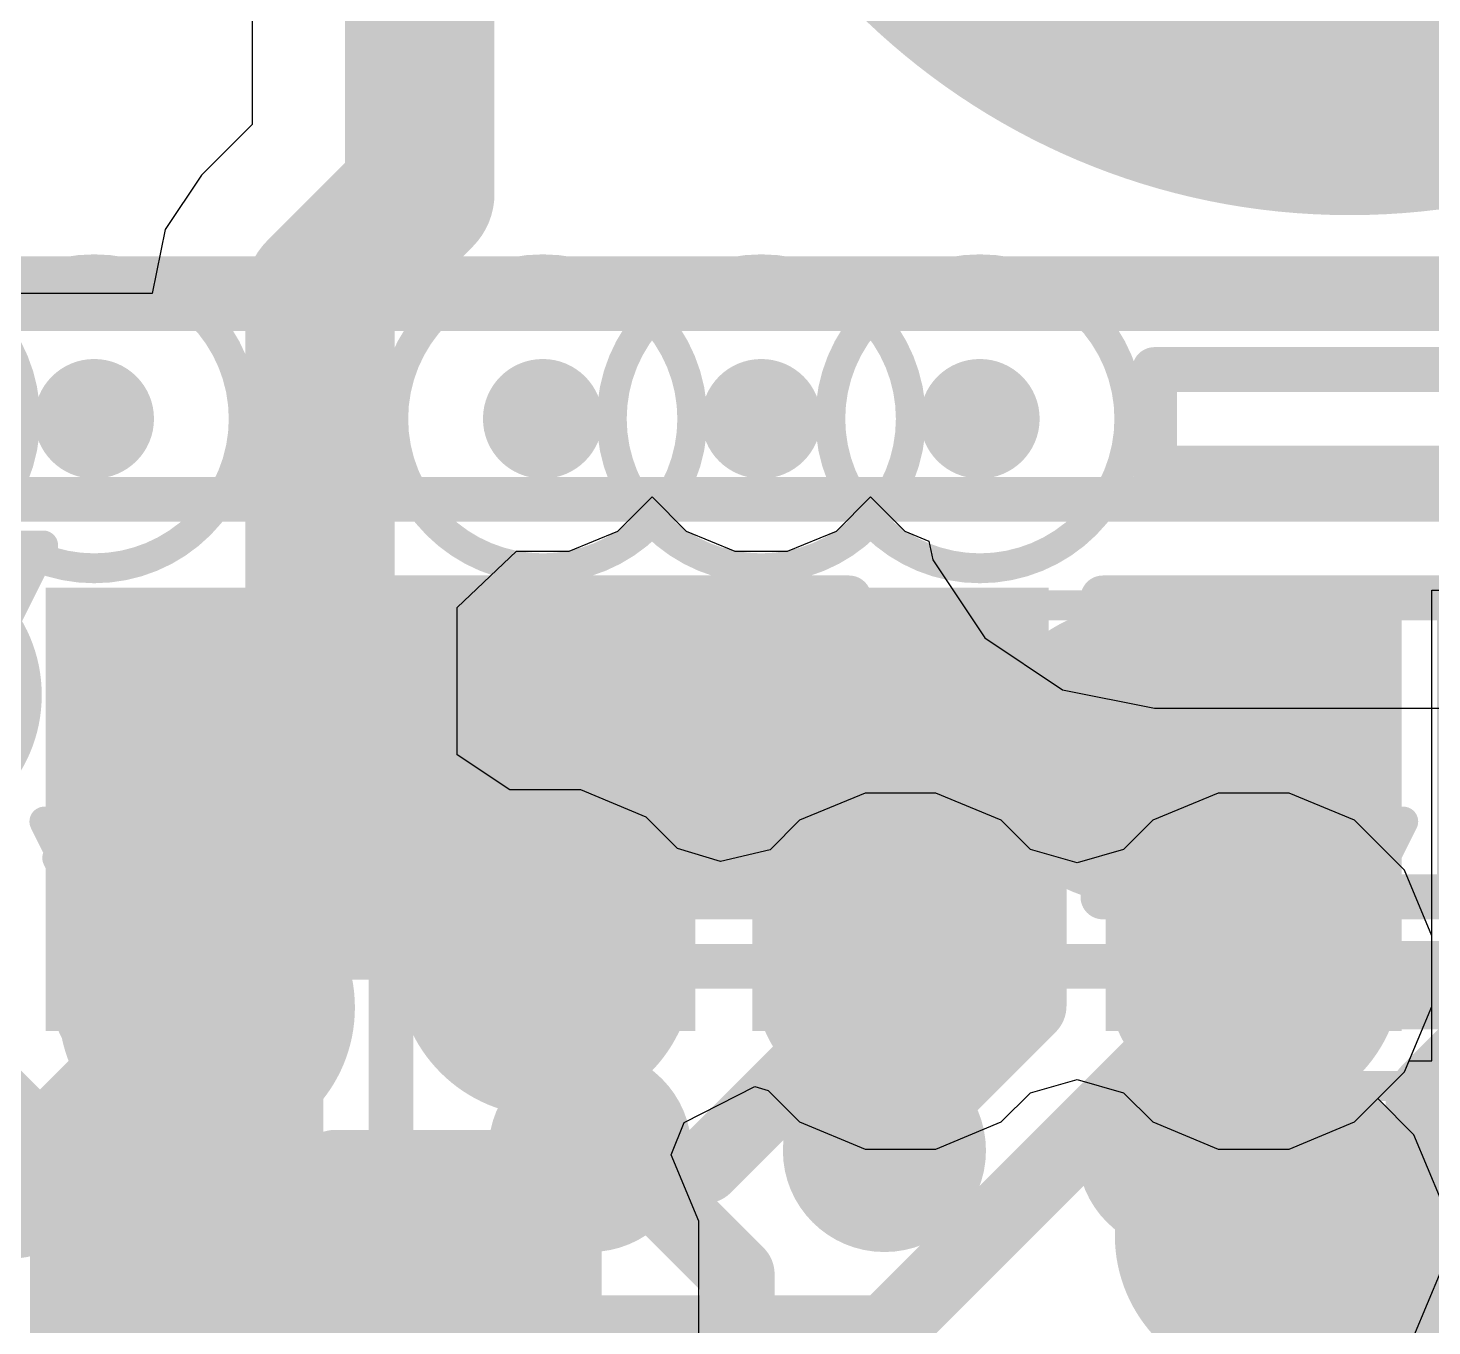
# Model space of a CAD drawing. Header units: inches. Extents: x -35 to 304, y -8 to 63.
# Drawn here: x 8.249 to 10.634, y 7.543 to 9.748 of the extents above; entities that cross this region are included whole.
import ezdxf

# ---------------------------------------------------------------- set-up
doc = ezdxf.new("R2010")
doc.units = ezdxf.units.IN
for name, color, linetype in [('Board Outline', 216, 'Continuous'), ('Bottom Layer', 5, 'Continuous'), ('Bottom Overlay', 54, 'Continuous'), ('Bottom Paste', 16, 'Continuous'), ('Bottom Solder', 6, 'Continuous'), ('Drill Drawing', 1, 'Continuous'), ('Layer 2', 16, 'Continuous'), ('Layer 3', 76, 'Continuous'), ('Pad Holes', 156, 'Continuous'), ('Top Layer', 1, 'Continuous'), ('Top Overlay', 2, 'Continuous'), ('Top Paste', 8, 'Continuous'), ('Top Solder', 216, 'Continuous'), ('Via Holes', 16, 'Continuous')]:
    doc.layers.add(name, color=color, linetype=linetype)

# ---------------------------------------------------------------- blocks, each defined once
blk = doc.blocks.new('CAP_0201_B_3')
at = {"layer": 'Bottom Layer'}
for points in [[(-0.4499991, 0.1499997), (-0.1499997, 0.1499997), (-0.1499997, -0.1499997), (-0.4499991, -0.1499997)], [(0.1499997, 0.1499997), (0.4499991, 0.1499997), (0.4499991, -0.1499997), (0.1499997, -0.1499997)]]:
    blk.add_hatch(color=5, dxfattribs=at).paths.add_polyline_path(points)
at = {"layer": 'Bottom Paste'}
for points in [[(-0.4499991, 0.1499997), (-0.1499997, 0.1499997), (-0.1499997, -0.1499997), (-0.4499991, -0.1499997)], [(0.1499997, 0.1499997), (0.4499991, 0.1499997), (0.4499991, -0.1499997), (0.1499997, -0.1499997)]]:
    blk.add_hatch(color=16, dxfattribs=at).paths.add_polyline_path(points)
at = {"layer": 'Bottom Solder'}
for points in [[(-0.50500026, 0.20500086), (-0.09499854, 0.20500086), (-0.09499854, -0.20500086), (-0.50500026, -0.20500086)], [(0.09499854, 0.20500086), (0.50500026, 0.20500086), (0.50500026, -0.20500086), (0.09499854, -0.20500086)]]:
    blk.add_hatch(color=6, dxfattribs=at).paths.add_polyline_path(points)
at = {"layer": 'Bottom Overlay', "const_width": 0.0762}
for points in [[(-0.5334, 0.2286), (-0.5334, -0.2286)], [(-0.5334, 0.2286), (-0.2032, 0.2286)], [(0.2032, 0.2286), (0.5334, 0.2286)], [(0.5334, 0.2286), (0.5334, -0.2286)], [(-0.5334, -0.2286), (-0.2032, -0.2286)], [(0.2032, -0.2286), (0.5334, -0.2286)]]:
    blk.add_lwpolyline(points, dxfattribs=at)
at = {"layer": 'Bottom Overlay', "const_width": 0.0381}
for points in [[(-0.5524499999999999, 0.2286, 1), (-0.51435, 0.2286, 1)], [(-0.5524499999999999, 0.2286, 1), (-0.51435, 0.2286, 1)], [(-0.22225, 0.2286, 1), (-0.18415, 0.2286, 1)], [(0.18415, 0.2286, 1), (0.22225, 0.2286, 1)], [(0.51435, 0.2286, 1), (0.5524499999999999, 0.2286, 1)], [(0.51435, 0.2286, 1), (0.5524499999999999, 0.2286, 1)], [(-0.5524499999999999, -0.2286, 1), (-0.51435, -0.2286, 1)], [(-0.5524499999999999, -0.2286, 1), (-0.51435, -0.2286, 1)], [(-0.22225, -0.2286, 1), (-0.18415, -0.2286, 1)], [(0.18415, -0.2286, 1), (0.22225, -0.2286, 1)], [(0.51435, -0.2286, 1), (0.5524499999999999, -0.2286, 1)], [(0.51435, -0.2286, 1), (0.5524499999999999, -0.2286, 1)]]:
    blk.add_lwpolyline(points, format="xyb", close=True, dxfattribs=at)
blk = doc.blocks.new('TC2030_IDC__5')
at = {"layer": 'Pad Holes'}
h = blk.add_hatch(color=7, dxfattribs=at)
edge = h.paths.add_edge_path()
edge.add_arc((-2.54, -2.54), 1.18749826, 0, 360)
at = {"layer": 'Top Overlay', "const_width": 0.127}
blk.add_lwpolyline([(-3.8608, 3.8608), (-3.8608, -3.8608)], dxfattribs=at)
blk = doc.blocks.new('EYSHSNZWZ_12')
at = {"layer": 'Top Layer'}
for points in [[(-3.2249999, 1.42499969), (-2.9250005, 1.42499969), (-2.9250005, 0.8750007900000001), (-3.2249999, 0.8750007900000001)], [(-2.62499856, 1.42499969), (-2.32499916, 1.42499969), (-2.32499916, 0.8750007900000001), (-2.62499856, 0.8750007900000001)], [(-2.02499976, 1.42499969), (-1.72500036, 1.42499969), (-1.72500036, 0.8750007900000001), (-2.02499976, 0.8750007900000001)], [(-1.42500096, 1.42499969), (-1.12500156, 1.42499969), (-1.12500156, 0.8750007900000001), (-1.42500096, 0.8750007900000001)], [(-3.22499863, 0.4499991), (-2.67499973, 0.4499991), (-2.67499973, 0.1499997), (-3.22499863, 0.1499997)]]:
    blk.add_hatch(color=1, dxfattribs=at).paths.add_polyline_path(points)
at = {"layer": 'Top Paste'}
for points in [[(-3.2249999, 1.42499969), (-2.9250005, 1.42499969), (-2.9250005, 0.8750007900000001), (-3.2249999, 0.8750007900000001)], [(-2.62499856, 1.42499969), (-2.32499916, 1.42499969), (-2.32499916, 0.8750007900000001), (-2.62499856, 0.8750007900000001)], [(-2.02499976, 1.42499969), (-1.72500036, 1.42499969), (-1.72500036, 0.8750007900000001), (-2.02499976, 0.8750007900000001)], [(-1.42500096, 1.42499969), (-1.12500156, 1.42499969), (-1.12500156, 0.8750007900000001), (-1.42500096, 0.8750007900000001)], [(-3.22517516, 0.93000322), (-2.92517576, 0.93000322), (-2.92517576, 1.37000234), (-3.22517516, 1.37000234)], [(-2.62500364, 0.9300083), (-2.32500424, 0.9300083), (-2.32500424, 1.37000742), (-2.62500364, 1.37000742)], [(-2.0250023, 0.9301759399999998), (-1.7250029, 0.9301759399999998), (-1.7250029, 1.37017506), (-2.0250023, 1.37017506)], [(-1.42500096, 0.9299955999999999), (-1.12500156, 0.9299955999999999), (-1.12500156, 1.36999472), (-1.42500096, 1.36999472)], [(-3.22499863, 0.4499991), (-2.67499973, 0.4499991), (-2.67499973, 0.1499997), (-3.22499863, 0.1499997)], [(-3.1699962, 0.14982444), (-2.72999708, 0.14982444), (-2.72999708, 0.44982384), (-3.1699962, 0.44982384)]]:
    blk.add_hatch(color=8, dxfattribs=at).paths.add_polyline_path(points)
at = {"layer": 'Top Solder'}
for points in [[(-3.3265999, 1.52659969), (-2.8234005, 1.52659969), (-2.8234005, 0.77340079), (-3.3265999, 0.77340079)], [(-2.72659856, 1.52659969), (-2.22339916, 1.52659969), (-2.22339916, 0.77340079), (-2.72659856, 0.77340079)], [(-2.12659976, 1.52659969), (-1.62340036, 1.52659969), (-1.62340036, 0.77340079), (-2.12659976, 0.77340079)], [(-1.52660096, 1.52659969), (-1.02340156, 1.52659969), (-1.02340156, 0.77340079), (-1.52660096, 0.77340079)], [(-3.326598629999999, 0.5515991), (-2.57339973, 0.5515991), (-2.57339973, 0.0483997), (-3.326598629999999, 0.0483997)]]:
    blk.add_hatch(color=216, dxfattribs=at).paths.add_polyline_path(points)
at = {"layer": 'Top Overlay', "const_width": 0.0762}
blk.add_lwpolyline([(-4.318000000000001, 1.6764), (4.318000000000001, 1.6764)], dxfattribs=at)
blk = doc.blocks.new('DSBGA_9__1_651_1_61__B_13')
at = {"layer": 'Bottom Layer'}
h = blk.add_hatch(color=5, dxfattribs=at)
edge = h.paths.add_edge_path()
edge.add_arc((-0.499999, 0.499999), 0.12249912, 0, 360)
h = blk.add_hatch(color=5, dxfattribs=at)
edge = h.paths.add_edge_path()
edge.add_arc((0, 0.499999), 0.12249912, 0, 360)
h = blk.add_hatch(color=5, dxfattribs=at)
edge = h.paths.add_edge_path()
edge.add_arc((0.50000154, 0.499999), 0.12249912, 0, 360)
h = blk.add_hatch(color=5, dxfattribs=at)
edge = h.paths.add_edge_path()
edge.add_arc((-0.499999, -2.54e-06), 0.12249912, 0, 360)
h = blk.add_hatch(color=5, dxfattribs=at)
edge = h.paths.add_edge_path()
edge.add_arc((0, -2.54e-06), 0.12249912, 0, 360)
h = blk.add_hatch(color=5, dxfattribs=at)
edge = h.paths.add_edge_path()
edge.add_arc((0.50000154, -2.54e-06), 0.12249912, 0, 360)
h = blk.add_hatch(color=5, dxfattribs=at)
edge = h.paths.add_edge_path()
edge.add_arc((-0.499999, -0.50000154), 0.12249912, 0, 360)
h = blk.add_hatch(color=5, dxfattribs=at)
edge = h.paths.add_edge_path()
edge.add_arc((0, -0.50000154), 0.12249912, 0, 360)
h = blk.add_hatch(color=5, dxfattribs=at)
edge = h.paths.add_edge_path()
edge.add_arc((0.50000154, -0.50000154), 0.12249912, 0, 360)
at = {"layer": 'Bottom Paste'}
h = blk.add_hatch(color=16, dxfattribs=at)
edge = h.paths.add_edge_path()
edge.add_arc((-0.499999, 0.499999), 0.12249912, 0, 360)
h = blk.add_hatch(color=16, dxfattribs=at)
edge = h.paths.add_edge_path()
edge.add_arc((0, 0.499999), 0.12249912, 0, 360)
h = blk.add_hatch(color=16, dxfattribs=at)
edge = h.paths.add_edge_path()
edge.add_arc((0.50000154, 0.499999), 0.12249912, 0, 360)
h = blk.add_hatch(color=16, dxfattribs=at)
edge = h.paths.add_edge_path()
edge.add_arc((-0.499999, -2.54e-06), 0.12249912, 0, 360)
h = blk.add_hatch(color=16, dxfattribs=at)
edge = h.paths.add_edge_path()
edge.add_arc((0, -2.54e-06), 0.12249912, 0, 360)
h = blk.add_hatch(color=16, dxfattribs=at)
edge = h.paths.add_edge_path()
edge.add_arc((0.50000154, -2.54e-06), 0.12249912, 0, 360)
h = blk.add_hatch(color=16, dxfattribs=at)
edge = h.paths.add_edge_path()
edge.add_arc((-0.499999, -0.50000154), 0.12249912, 0, 360)
h = blk.add_hatch(color=16, dxfattribs=at)
edge = h.paths.add_edge_path()
edge.add_arc((0, -0.50000154), 0.12249912, 0, 360)
h = blk.add_hatch(color=16, dxfattribs=at)
edge = h.paths.add_edge_path()
edge.add_arc((0.50000154, -0.50000154), 0.12249912, 0, 360)
at = {"layer": 'Bottom Solder'}
h = blk.add_hatch(color=6, dxfattribs=at)
edge = h.paths.add_edge_path()
edge.add_arc((-0.499999, 0.499999), 0.17249902, 0, 360)
h = blk.add_hatch(color=6, dxfattribs=at)
edge = h.paths.add_edge_path()
edge.add_arc((0, 0.499999), 0.17249902, 0, 360)
h = blk.add_hatch(color=6, dxfattribs=at)
edge = h.paths.add_edge_path()
edge.add_arc((0.50000154, 0.499999), 0.17249902, 0, 360)
h = blk.add_hatch(color=6, dxfattribs=at)
edge = h.paths.add_edge_path()
edge.add_arc((-0.499999, -2.54e-06), 0.17249902, 0, 360)
h = blk.add_hatch(color=6, dxfattribs=at)
edge = h.paths.add_edge_path()
edge.add_arc((0, -2.54e-06), 0.17249902, 0, 360)
h = blk.add_hatch(color=6, dxfattribs=at)
edge = h.paths.add_edge_path()
edge.add_arc((0.50000154, -2.54e-06), 0.17249902, 0, 360)
h = blk.add_hatch(color=6, dxfattribs=at)
edge = h.paths.add_edge_path()
edge.add_arc((-0.499999, -0.50000154), 0.17249902, 0, 360)
h = blk.add_hatch(color=6, dxfattribs=at)
edge = h.paths.add_edge_path()
edge.add_arc((0, -0.50000154), 0.17249902, 0, 360)
h = blk.add_hatch(color=6, dxfattribs=at)
edge = h.paths.add_edge_path()
edge.add_arc((0.50000154, -0.50000154), 0.17249902, 0, 360)
at = {"layer": 'Bottom Overlay', "const_width": 0.0762}
for points in [[(0.8382, 0.8382), (-0.8382, 0.8382)], [(-0.8382, 0.8382), (-0.8382, -0.5334)], [(0.8382, 0.8382), (0.8382, -0.8128)], [(-0.5588, -0.8128), (-0.8382, -0.5334)], [(0.8382, -0.8128), (-0.5588, -0.8128)]]:
    blk.add_lwpolyline(points, dxfattribs=at)
at = {"layer": 'Bottom Overlay'}
for points, const_width in [([(-0.85725, 0.8382, 1), (-0.8191499999999999, 0.8382, 1)], 0.0381), ([(-0.85725, 0.8382, 1), (-0.8191499999999999, 0.8382, 1)], 0.0381), ([(0.8191499999999999, 0.8382, 1), (0.85725, 0.8382, 1)], 0.0381), ([(0.8191499999999999, 0.8382, 1), (0.85725, 0.8382, 1)], 0.0381), ([(-0.85725, -0.5334, 1), (-0.8191499999999999, -0.5334, 1)], 0.0381), ([(-0.85725, -0.5334, 1), (-0.8191499999999999, -0.5334, 1)], 0.0381), ([(-0.8357641399999999, -0.76816204, 1), (-0.77226414, -0.76816204, 1)], 0.0635), ([(-0.8356981, -0.76685648, 1), (-0.7721981, -0.76685648, 1)], 0.0635), ([(-0.57785, -0.8128, 1), (-0.5397500000000001, -0.8128, 1)], 0.0381), ([(-0.57785, -0.8128, 1), (-0.5397500000000001, -0.8128, 1)], 0.0381), ([(0.8191499999999999, -0.8128, 1), (0.85725, -0.8128, 1)], 0.0381), ([(0.8191499999999999, -0.8128, 1), (0.85725, -0.8128, 1)], 0.0381)]:
    blk.add_lwpolyline(points, format="xyb", close=True, dxfattribs=dict(at, const_width=const_width))
at = {"layer": 'Bottom Overlay', "const_width": 0.127}
blk.add_lwpolyline([(-0.8040141399999999, -0.76816204, -0.0257512246200065), (-0.8039480999999999, -0.76685648)], format="xyb", dxfattribs=at)
blk = doc.blocks.new('R___0201_B_20')
at = {"layer": 'Bottom Layer'}
for points in [[(-0.40999791, 0.18499963), (-0.13999845, 0.18499963), (-0.13999845, -0.18499963), (-0.40999791, -0.18499963)], [(0.14000099, 0.18499963), (0.41000045, 0.18499963), (0.41000045, -0.18499963), (0.14000099, -0.18499963)]]:
    blk.add_hatch(color=5, dxfattribs=at).paths.add_polyline_path(points)
at = {"layer": 'Bottom Paste'}
for points in [[(-0.40999791, 0.18499963), (-0.13999845, 0.18499963), (-0.13999845, -0.18499963), (-0.40999791, -0.18499963)], [(0.14000099, 0.18499963), (0.41000045, 0.18499963), (0.41000045, -0.18499963), (0.14000099, -0.18499963)]]:
    blk.add_hatch(color=16, dxfattribs=at).paths.add_polyline_path(points)
at = {"layer": 'Bottom Solder'}
for points in [[(-0.46499907, 0.24000079), (-0.08499729, 0.24000079), (-0.08499729, -0.24000079), (-0.46499907, -0.24000079)], [(0.08499983, 0.24000079), (0.46500161, 0.24000079), (0.46500161, -0.24000079), (0.08499983, -0.24000079)]]:
    blk.add_hatch(color=6, dxfattribs=at).paths.add_polyline_path(points)
at = {"layer": 'Bottom Overlay', "const_width": 0.0762}
for points in [[(-0.4826, 0.254), (-0.4826, -0.254)], [(0.4826, 0.254), (-0.4826, 0.254)], [(0.4826, 0.254), (0.4826, -0.254)], [(0.4826, -0.254), (-0.4826, -0.254)]]:
    blk.add_lwpolyline(points, dxfattribs=at)
at = {"layer": 'Bottom Overlay', "const_width": 0.0381}
for points in [[(-0.5016499999999999, 0.254, 1), (-0.46355, 0.254, 1)], [(-0.5016499999999999, 0.254, 1), (-0.46355, 0.254, 1)], [(0.46355, 0.254, 1), (0.5016499999999999, 0.254, 1)], [(0.46355, 0.254, 1), (0.5016499999999999, 0.254, 1)], [(-0.5016499999999999, -0.254, 1), (-0.46355, -0.254, 1)], [(-0.5016499999999999, -0.254, 1), (-0.46355, -0.254, 1)], [(0.46355, -0.254, 1), (0.5016499999999999, -0.254, 1)], [(0.46355, -0.254, 1), (0.5016499999999999, -0.254, 1)]]:
    blk.add_lwpolyline(points, format="xyb", close=True, dxfattribs=at)
blk = doc.blocks.new('R___0201_B_21')
at = {"layer": 'Bottom Layer'}
for points in [[(-0.40999791, 0.18499963), (-0.13999845, 0.18499963), (-0.13999845, -0.18499963), (-0.40999791, -0.18499963)], [(0.14000099, 0.18499963), (0.41000045, 0.18499963), (0.41000045, -0.18499963), (0.14000099, -0.18499963)]]:
    blk.add_hatch(color=5, dxfattribs=at).paths.add_polyline_path(points)
at = {"layer": 'Bottom Paste'}
for points in [[(-0.40999791, 0.18499963), (-0.13999845, 0.18499963), (-0.13999845, -0.18499963), (-0.40999791, -0.18499963)], [(0.14000099, 0.18499963), (0.41000045, 0.18499963), (0.41000045, -0.18499963), (0.14000099, -0.18499963)]]:
    blk.add_hatch(color=16, dxfattribs=at).paths.add_polyline_path(points)
at = {"layer": 'Bottom Solder'}
for points in [[(-0.46499907, 0.24000079), (-0.08499729, 0.24000079), (-0.08499729, -0.24000079), (-0.46499907, -0.24000079)], [(0.08499983, 0.24000079), (0.46500161, 0.24000079), (0.46500161, -0.24000079), (0.08499983, -0.24000079)]]:
    blk.add_hatch(color=6, dxfattribs=at).paths.add_polyline_path(points)
at = {"layer": 'Bottom Overlay', "const_width": 0.0762}
for points in [[(-0.4826, -0.254), (-0.4826, 0.254)], [(-0.4826, 0.254), (0.4826, 0.254)], [(0.4826, -0.254), (0.4826, 0.254)], [(-0.4826, -0.254), (0.4826, -0.254)]]:
    blk.add_lwpolyline(points, dxfattribs=at)
at = {"layer": 'Bottom Overlay', "const_width": 0.0381}
for points in [[(-0.5016499999999999, 0.254, 1), (-0.46355, 0.254, 1)], [(-0.5016499999999999, 0.254, 1), (-0.46355, 0.254, 1)], [(0.46355, 0.254, 1), (0.5016499999999999, 0.254, 1)], [(0.46355, 0.254, 1), (0.5016499999999999, 0.254, 1)], [(-0.5016499999999999, -0.254, 1), (-0.46355, -0.254, 1)], [(-0.5016499999999999, -0.254, 1), (-0.46355, -0.254, 1)], [(0.46355, -0.254, 1), (0.5016499999999999, -0.254, 1)], [(0.46355, -0.254, 1), (0.5016499999999999, -0.254, 1)]]:
    blk.add_lwpolyline(points, format="xyb", close=True, dxfattribs=at)

msp = doc.modelspace()

# ---------------------------------------------------------------- hatches: boundary and pattern name
at = {"layer": 'Bottom Layer'}
for points in [[(8.36788268, 8.13083464), (9.02104368, 8.13083464), (9.02104368, 8.76121184), (8.36788268, 8.76121184)], [(9.796045939999999, 8.71041438), (9.30104566, 8.71041438), (9.30104566, 8.340412579999999), (9.796045939999999, 8.340412579999999)], [(9.948019219999999, 8.340412579999999), (10.4176195, 8.340412579999999), (10.4176195, 8.71041438), (9.948019219999999, 8.71041438)], [(8.36788268, 7.753022339999999), (8.751041679999998, 7.753022339999999), (8.751041679999998, 8.479243899999998), (8.36788268, 8.479243899999998)]]:
    msp.add_hatch(color=5, dxfattribs=at).paths.add_polyline_path(points)
h = msp.add_hatch(color=5, dxfattribs=at)
edge = h.paths.add_edge_path()
edge.add_arc((9.643645939999999, 8.51271348), 0.1499997, 0, 360)
h = msp.add_hatch(color=5, dxfattribs=at)
edge = h.paths.add_edge_path()
edge.add_arc((10.1199696, 8.51271348), 0.1499997, 0, 360)
h = msp.add_hatch(color=5, dxfattribs=at)
edge = h.paths.add_edge_path()
edge.add_arc((8.55288358, 8.0836262), 0.1499997, 0, 360)
h = msp.add_hatch(color=5, dxfattribs=at)
edge = h.paths.add_edge_path()
edge.add_arc((10.34685764, 7.696199999999999), 0.1499997, 0, 360)
at = {"layer": 'Bottom Solder'}
h = msp.add_hatch(color=6, dxfattribs=at)
edge = h.paths.add_edge_path()
edge.add_arc((8.361619039999999, 9.08370294), 0.1016, 0, 360)
h = msp.add_hatch(color=6, dxfattribs=at)
edge = h.paths.add_edge_path()
edge.add_arc((9.123553, 9.08370294), 0.1016, 0, 360)
h = msp.add_hatch(color=6, dxfattribs=at)
edge = h.paths.add_edge_path()
edge.add_arc((9.494735899999998, 9.08370294), 0.1016, 0, 360)
h = msp.add_hatch(color=6, dxfattribs=at)
edge = h.paths.add_edge_path()
edge.add_arc((9.8659188, 9.08370294), 0.1016, 0, 360)
h = msp.add_hatch(color=6, dxfattribs=at)
edge = h.paths.add_edge_path()
edge.add_arc((8.02097456, 8.61450398), 0.2515997, 0, 360)
h = msp.add_hatch(color=6, dxfattribs=at)
edge = h.paths.add_edge_path()
edge.add_arc((9.643645939999999, 8.51271348), 0.2515997, 0, 360)
h = msp.add_hatch(color=6, dxfattribs=at)
edge = h.paths.add_edge_path()
edge.add_arc((10.1199696, 8.51271348), 0.2515997, 0, 360)
h = msp.add_hatch(color=6, dxfattribs=at)
edge = h.paths.add_edge_path()
edge.add_arc((8.55288358, 8.0836262), 0.2515997, 0, 360)
h = msp.add_hatch(color=6, dxfattribs=at)
edge = h.paths.add_edge_path()
edge.add_arc((10.34685764, 7.696199999999999), 0.2515997, 0, 360)
at = {"layer": 'Layer 2'}
h = msp.add_hatch(color=16, dxfattribs=at)
edge = h.paths.add_edge_path()
edge.add_arc((9.12792434, 8.15066696), 0.1499997, 0, 360)
h = msp.add_hatch(color=16, dxfattribs=at)
edge = h.paths.add_edge_path()
edge.add_arc((8.53107006, 8.1454117), 0.1499997, 0, 360)
h = msp.add_hatch(color=16, dxfattribs=at)
edge = h.paths.add_edge_path()
edge.add_arc((9.7310702, 8.1454117), 0.1499997, 0, 360)
h = msp.add_hatch(color=16, dxfattribs=at)
edge = h.paths.add_edge_path()
edge.add_arc((10.331069, 8.1454117), 0.1499997, 0, 360)
h = msp.add_hatch(color=16, dxfattribs=at)
edge = h.paths.add_edge_path()
edge.add_arc((10.34685764, 7.696199999999999), 0.1499997, 0, 360)
h = msp.add_hatch(color=16, dxfattribs=at)
edge = h.paths.add_edge_path()
edge.add_arc((8.5325839, 7.41105198), 0.1499997, 0, 360)
at = {"layer": 'Layer 3'}
h = msp.add_hatch(color=76, dxfattribs=at)
edge = h.paths.add_edge_path()
edge.add_arc((9.643645939999999, 8.51271348), 0.1499997, 0, 360)
h = msp.add_hatch(color=76, dxfattribs=at)
edge = h.paths.add_edge_path()
edge.add_arc((10.1199696, 8.51271348), 0.1499997, 0, 360)
h = msp.add_hatch(color=76, dxfattribs=at)
edge = h.paths.add_edge_path()
edge.add_arc((9.12792434, 8.15066696), 0.1499997, 0, 360)
h = msp.add_hatch(color=76, dxfattribs=at)
edge = h.paths.add_edge_path()
edge.add_arc((9.7310702, 8.1454117), 0.1499997, 0, 360)
h = msp.add_hatch(color=76, dxfattribs=at)
edge = h.paths.add_edge_path()
edge.add_arc((10.331069, 8.1454117), 0.1499997, 0, 360)
h = msp.add_hatch(color=76, dxfattribs=at)
edge = h.paths.add_edge_path()
edge.add_arc((8.55288358, 8.0836262), 0.1499997, 0, 360)
h = msp.add_hatch(color=76, dxfattribs=at)
edge = h.paths.add_edge_path()
edge.add_arc((10.34685764, 7.696199999999999), 0.1499997, 0, 360)
at = {"layer": 'Pad Holes'}
h = msp.add_hatch(color=7, dxfattribs=at)
edge = h.paths.add_edge_path()
edge.add_arc((8.361619039999999, 9.08370294), 0.0999998, 0, 360)
h = msp.add_hatch(color=7, dxfattribs=at)
edge = h.paths.add_edge_path()
edge.add_arc((9.123553, 9.08370294), 0.0999998, 0, 360)
h = msp.add_hatch(color=7, dxfattribs=at)
edge = h.paths.add_edge_path()
edge.add_arc((9.494735899999998, 9.08370294), 0.0999998, 0, 360)
h = msp.add_hatch(color=7, dxfattribs=at)
edge = h.paths.add_edge_path()
edge.add_arc((9.8659188, 9.08370294), 0.0999998, 0, 360)
at = {"layer": 'Top Layer'}
h = msp.add_hatch(color=1, dxfattribs=at)
edge = h.paths.add_edge_path()
edge.add_arc((9.12792434, 8.15066696), 0.1499997, 0, 360)
h = msp.add_hatch(color=1, dxfattribs=at)
edge = h.paths.add_edge_path()
edge.add_arc((8.53107006, 8.1454117), 0.1499997, 0, 360)
h = msp.add_hatch(color=1, dxfattribs=at)
edge = h.paths.add_edge_path()
edge.add_arc((9.7310702, 8.1454117), 0.1499997, 0, 360)
h = msp.add_hatch(color=1, dxfattribs=at)
edge = h.paths.add_edge_path()
edge.add_arc((10.331069, 8.1454117), 0.1499997, 0, 360)
msp.add_hatch(color=1, dxfattribs=at).paths.add_polyline_path([(8.38107036, 7.25722958), (9.2235528, 7.25722958), (9.2235528, 7.720408739999999), (8.38107036, 7.720408739999999)])
h = msp.add_hatch(color=1, dxfattribs=at)
edge = h.paths.add_edge_path()
edge.add_arc((8.5325839, 7.41105198), 0.1499997, 0, 360)
at = {"layer": 'Top Solder'}
h = msp.add_hatch(color=216, dxfattribs=at)
edge = h.paths.add_edge_path()
edge.add_arc((8.361619039999999, 9.08370294), 0.1016, 0, 360)
h = msp.add_hatch(color=216, dxfattribs=at)
edge = h.paths.add_edge_path()
edge.add_arc((9.123553, 9.08370294), 0.1016, 0, 360)
h = msp.add_hatch(color=216, dxfattribs=at)
edge = h.paths.add_edge_path()
edge.add_arc((9.494735899999998, 9.08370294), 0.1016, 0, 360)
h = msp.add_hatch(color=216, dxfattribs=at)
edge = h.paths.add_edge_path()
edge.add_arc((9.8659188, 9.08370294), 0.1016, 0, 360)
h = msp.add_hatch(color=216, dxfattribs=at)
edge = h.paths.add_edge_path()
edge.add_arc((8.53107006, 8.1454117), 0.2515997, 0, 360)
h = msp.add_hatch(color=216, dxfattribs=at)
edge = h.paths.add_edge_path()
edge.add_arc((9.12792434, 8.15066696), 0.2515997, 0, 360)
h = msp.add_hatch(color=216, dxfattribs=at)
edge = h.paths.add_edge_path()
edge.add_arc((9.7310702, 8.1454117), 0.2515997, 0, 360)
h = msp.add_hatch(color=216, dxfattribs=at)
edge = h.paths.add_edge_path()
edge.add_arc((10.331069, 8.1454117), 0.2515997, 0, 360)
h = msp.add_hatch(color=216, dxfattribs=at)
edge = h.paths.add_edge_path()
edge.add_arc((8.5325839, 7.41105198), 0.2515997, 0, 360)
at = {"layer": 'Via Holes'}
h = msp.add_hatch(color=7, dxfattribs=at)
edge = h.paths.add_edge_path()
edge.add_arc((9.643645939999999, 8.51271348), 0.07499858, 0, 360)
h = msp.add_hatch(color=7, dxfattribs=at)
edge = h.paths.add_edge_path()
edge.add_arc((10.1199696, 8.51271348), 0.07499858, 0, 360)
h = msp.add_hatch(color=7, dxfattribs=at)
edge = h.paths.add_edge_path()
edge.add_arc((8.53107006, 8.1454117), 0.07499858, 0, 360)
h = msp.add_hatch(color=7, dxfattribs=at)
edge = h.paths.add_edge_path()
edge.add_arc((9.12792434, 8.15066696), 0.07499858, 0, 360)
h = msp.add_hatch(color=7, dxfattribs=at)
edge = h.paths.add_edge_path()
edge.add_arc((9.7310702, 8.1454117), 0.07499858, 0, 360)
h = msp.add_hatch(color=7, dxfattribs=at)
edge = h.paths.add_edge_path()
edge.add_arc((10.331069, 8.1454117), 0.07499858, 0, 360)
h = msp.add_hatch(color=7, dxfattribs=at)
edge = h.paths.add_edge_path()
edge.add_arc((8.55288358, 8.0836262), 0.07499858, 0, 360)
h = msp.add_hatch(color=7, dxfattribs=at)
edge = h.paths.add_edge_path()
edge.add_arc((10.34685764, 7.696199999999999), 0.07499858, 0, 360)

# ---------------------------------------------------------------- linework, layer by layer
at = {"layer": 'Board Outline', "const_width": 0.0762}
for points in [[(10.16265176, 9.00001248), (10.16265176, 9.167378159999998)], [(10.16265176, 9.167378159999998), (11.93749962, 9.167378159999998)], [(10.16265176, 9.00001248), (11.4981355, 9.00001248)]]:
    msp.add_lwpolyline(points, dxfattribs=at)
at = {"layer": 'Board Outline', "const_width": 0.0381}
for points in [[(10.14360176, 9.167378159999998, 1), (10.18170176, 9.167378159999998, 1)], [(10.14360176, 9.167378159999998, 1), (10.18170176, 9.167378159999998, 1)], [(10.14360176, 9.00001248, 1), (10.18170176, 9.00001248, 1)], [(10.14360176, 9.00001248, 1), (10.18170176, 9.00001248, 1)]]:
    msp.add_lwpolyline(points, format="xyb", close=True, dxfattribs=at)
at = {"layer": 'Bottom Layer'}
for p, q in [((8.62969064, 10.38624034), (8.62969064, 9.58371464)), ((8.62969064, 9.58371464), (8.54382594, 9.49784994)), ((8.54382594, 9.49784994), (8.48207346, 9.4054295)), ((8.48207346, 9.4054295), (8.46038694, 9.2964127)), ((8.46038694, 9.2964127), (6.302021939999999, 9.2964127))]:
    msp.add_line(p, q, dxfattribs=at)
for points, const_width in [([(8.914564339999998, 9.46571386), (8.914564339999998, 11.56180822)], 0.254), ([(8.745263179999998, 9.2964127), (8.914564339999998, 9.46571386)], 0.254), ([(8.745263179999998, 8.446023239999999), (8.745263179999998, 9.2964127)], 0.254), ([(9.203857639999999, 8.2432271), (9.473344019999999, 8.51271348)], 0.127), ([(9.473344019999999, 8.51271348), (9.643645939999999, 8.51271348)], 0.127), ([(9.94966768, 8.34206358), (10.1199696, 8.5123655)], 0.127), ([(10.1199696, 8.5123655), (10.1199696, 8.51271348)], 0.127), ([(9.94966768, 8.0864075), (9.94966768, 8.34206358)], 0.127), ([(9.203857639999999, 7.840598999999999), (9.203857639999999, 8.2432271)], 0.127), ([(10.20385818, 8.03347898), (10.29172694, 8.121347740000001)], 0.1499997), ([(10.29172694, 8.121347740000001), (10.7283504, 8.121347740000001)], 0.1499997), ([(9.703859179999998, 7.840598999999999), (9.94966768, 8.0864075)], 0.127), ([(10.20385818, 7.840598999999999), (10.20385818, 8.03347898)], 0.1499997), ([(10.20385818, 7.840598999999999), (10.33540986, 7.70904732)], 0.254)]:
    msp.add_lwpolyline(points, dxfattribs=dict(at, const_width=const_width))
for points, const_width in [([(8.851064339999999, 9.46571386, 1), (8.97806434, 9.46571386, 1)], 0.127), ([(8.851064339999999, 9.46571386, 1), (8.97806434, 9.46571386, 1)], 0.127), ([(8.681763179999999, 9.2964127, 1), (8.80876318, 9.2964127, 1)], 0.127), ([(8.681763179999999, 9.2964127, 1), (8.80876318, 9.2964127, 1)], 0.127), ([(8.681763179999999, 8.446023239999999, 1), (8.80876318, 8.446023239999999, 1)], 0.127), ([(9.44159402, 8.51271348, 1), (9.50509402, 8.51271348, 1)], 0.0635), ([(9.44159402, 8.51271348, 1), (9.50509402, 8.51271348, 1)], 0.0635), ([(9.61189594, 8.51271348, 1), (9.67539594, 8.51271348, 1)], 0.0635), ([(10.0882196, 8.51271348, 1), (10.1517196, 8.51271348, 1)], 0.0635), ([(10.0882196, 8.5123655, 1), (10.1517196, 8.5123655, 1)], 0.0635), ([(10.0882196, 8.5123655, 1), (10.1517196, 8.5123655, 1)], 0.0635), ([(9.91791768, 8.34206358, 1), (9.98141768, 8.34206358, 1)], 0.0635), ([(9.91791768, 8.34206358, 1), (9.98141768, 8.34206358, 1)], 0.0635), ([(9.17210764, 8.2432271, 1), (9.23560764, 8.2432271, 1)], 0.0635), ([(9.17210764, 8.2432271, 1), (9.23560764, 8.2432271, 1)], 0.0635), ([(10.25422638, 8.121347740000001, 1), (10.3292275, 8.121347740000001, 1)], 0.07499858), ([(10.25422638, 8.121347740000001, 1), (10.3292275, 8.121347740000001, 1)], 0.07499858), ([(9.91791768, 8.0864075, 1), (9.98141768, 8.0864075, 1)], 0.0635), ([(9.91791768, 8.0864075, 1), (9.98141768, 8.0864075, 1)], 0.0635), ([(10.16635762, 8.03347898, 1), (10.24135874, 8.03347898, 1)], 0.07499858), ([(10.16635762, 8.03347898, 1), (10.24135874, 8.03347898, 1)], 0.07499858), ([(10.14035818, 7.840598999999999, 1), (10.26735818, 7.840598999999999, 1)], 0.127), ([(9.17210764, 7.840598999999999, 1), (9.23560764, 7.840598999999999, 1)], 0.0635), ([(9.67210918, 7.840598999999999, 1), (9.735609179999999, 7.840598999999999, 1)], 0.0635), ([(10.16635762, 7.840598999999999, 1), (10.24135874, 7.840598999999999, 1)], 0.07499858), ([(10.27190986, 7.70904732, 1), (10.39890986, 7.70904732, 1)], 0.127)]:
    msp.add_lwpolyline(points, format="xyb", close=True, dxfattribs=dict(at, const_width=const_width))
at = {"layer": 'Drill Drawing'}
for points, const_width in [([(8.24443614, 9.08370294, 1), (7.73643614, 9.08370294, 1)], 0.0508), ([(8.615619039999999, 9.08370294, 1), (8.10761904, 9.08370294, 1)], 0.0508), ([(9.377552999999999, 9.08370294, 1), (8.869553, 9.08370294, 1)], 0.0508), ([(9.7487359, 9.08370294, 1), (9.240735899999999, 9.08370294, 1)], 0.0508), ([(10.1199188, 9.08370294, 1), (9.6119188, 9.08370294, 1)], 0.0508), ([(8.231736139999999, 9.08370294, 1), (8.25713614, 9.08370294, 1)], 0.0254), ([(8.60291904, 9.08370294, 1), (8.62831904, 9.08370294, 1)], 0.0254), ([(8.856853, 9.08370294, 1), (8.882252999999999, 9.08370294, 1)], 0.0254), ([(9.228035899999998, 9.08370294, 1), (9.2534359, 9.08370294, 1)], 0.0254), ([(9.364853, 9.08370294, 1), (9.390253, 9.08370294, 1)], 0.0254), ([(9.5992188, 9.08370294, 1), (9.624618799999999, 9.08370294, 1)], 0.0254), ([(9.7360359, 9.08370294, 1), (9.761435899999999, 9.08370294, 1)], 0.0254), ([(10.1072188, 9.08370294, 1), (10.1326188, 9.08370294, 1)], 0.0254), ([(8.262274559999998, 8.86850398, 1), (8.28767456, 8.86850398, 1)], 0.0254), ([(8.262274559999998, 8.86850398, 1), (8.28767456, 8.86850398, 1)], 0.0254), ([(9.376945939999999, 8.76671348, 1), (9.402345939999998, 8.76671348, 1)], 0.0254), ([(9.376945939999999, 8.76671348, 1), (9.402345939999998, 8.76671348, 1)], 0.0254), ([(9.853269599999999, 8.76671348, 1), (9.878669599999998, 8.76671348, 1)], 0.0254), ([(9.853269599999999, 8.76671348, 1), (9.878669599999998, 8.76671348, 1)], 0.0254), ([(9.88494594, 8.76671348, 1), (9.91034594, 8.76671348, 1)], 0.0254), ([(9.88494594, 8.76671348, 1), (9.91034594, 8.76671348, 1)], 0.0254), ([(10.3612696, 8.76671348, 1), (10.3866696, 8.76671348, 1)], 0.0254), ([(10.3612696, 8.76671348, 1), (10.3866696, 8.76671348, 1)], 0.0254), ([(8.26437006, 8.3994117, 1), (8.28977006, 8.3994117, 1)], 0.0254), ([(8.26437006, 8.3994117, 1), (8.28977006, 8.3994117, 1)], 0.0254), ([(8.772370059999998, 8.3994117, 1), (8.79777006, 8.3994117, 1)], 0.0254), ([(8.772370059999998, 8.3994117, 1), (8.79777006, 8.3994117, 1)], 0.0254), ([(8.86122434, 8.404666959999998, 1), (8.88662434, 8.404666959999998, 1)], 0.0254), ([(8.86122434, 8.404666959999998, 1), (8.88662434, 8.404666959999998, 1)], 0.0254), ([(9.369224339999999, 8.404666959999998, 1), (9.39462434, 8.404666959999998, 1)], 0.0254), ([(9.369224339999999, 8.404666959999998, 1), (9.39462434, 8.404666959999998, 1)], 0.0254), ([(9.4643702, 8.3994117, 1), (9.489770199999999, 8.3994117, 1)], 0.0254), ([(9.4643702, 8.3994117, 1), (9.489770199999999, 8.3994117, 1)], 0.0254), ([(9.972370199999999, 8.3994117, 1), (9.9977702, 8.3994117, 1)], 0.0254), ([(9.972370199999999, 8.3994117, 1), (9.9977702, 8.3994117, 1)], 0.0254), ([(10.064369, 8.3994117, 1), (10.089769, 8.3994117, 1)], 0.0254), ([(10.064369, 8.3994117, 1), (10.089769, 8.3994117, 1)], 0.0254), ([(10.572369, 8.3994117, 1), (10.597769, 8.3994117, 1)], 0.0254), ([(10.572369, 8.3994117, 1), (10.597769, 8.3994117, 1)], 0.0254), ([(8.28618358, 8.3376262, 1), (8.31158358, 8.3376262, 1)], 0.0254), ([(8.28618358, 8.3376262, 1), (8.31158358, 8.3376262, 1)], 0.0254), ([(8.79418358, 8.3376262, 1), (8.819583579999998, 8.3376262, 1)], 0.0254), ([(8.79418358, 8.3376262, 1), (8.819583579999998, 8.3376262, 1)], 0.0254), ([(9.630945939999998, 8.258713479999999, 1), (9.65634594, 8.258713479999999, 1)], 0.0254), ([(9.630945939999998, 8.258713479999999, 1), (9.65634594, 8.258713479999999, 1)], 0.0254), ([(10.1072696, 8.258713479999999, 1), (10.1326696, 8.258713479999999, 1)], 0.0254), ([(10.1072696, 8.258713479999999, 1), (10.1326696, 8.258713479999999, 1)], 0.0254), ([(10.08015764, 7.9502, 1), (10.10555764, 7.9502, 1)], 0.0254), ([(10.08015764, 7.9502, 1), (10.10555764, 7.9502, 1)], 0.0254), ([(10.58815764, 7.9502, 1), (10.61355764, 7.9502, 1)], 0.0254), ([(10.58815764, 7.9502, 1), (10.61355764, 7.9502, 1)], 0.0254), ([(8.51837006, 7.8914117, 1), (8.54377006, 7.8914117, 1)], 0.0254), ([(8.51837006, 7.8914117, 1), (8.54377006, 7.8914117, 1)], 0.0254), ([(9.11522434, 7.89666696, 1), (9.140624339999999, 7.89666696, 1)], 0.0254), ([(9.11522434, 7.89666696, 1), (9.140624339999999, 7.89666696, 1)], 0.0254), ([(9.718370199999999, 7.8914117, 1), (9.743770199999998, 7.8914117, 1)], 0.0254), ([(9.718370199999999, 7.8914117, 1), (9.743770199999998, 7.8914117, 1)], 0.0254), ([(10.318369, 7.8914117, 1), (10.343769, 7.8914117, 1)], 0.0254), ([(10.318369, 7.8914117, 1), (10.343769, 7.8914117, 1)], 0.0254), ([(8.54018358, 7.8296262, 1), (8.56558358, 7.8296262, 1)], 0.0254), ([(8.54018358, 7.8296262, 1), (8.56558358, 7.8296262, 1)], 0.0254), ([(8.2658839, 7.665051979999999, 1), (8.2912839, 7.665051979999999, 1)], 0.0254), ([(8.2658839, 7.665051979999999, 1), (8.2912839, 7.665051979999999, 1)], 0.0254), ([(8.7738839, 7.665051979999999, 1), (8.799283899999999, 7.665051979999999, 1)], 0.0254), ([(8.7738839, 7.665051979999999, 1), (8.799283899999999, 7.665051979999999, 1)], 0.0254)]:
    msp.add_lwpolyline(points, format="xyb", close=True, dxfattribs=dict(at, const_width=const_width))
at = {"layer": 'Drill Drawing', "const_width": 0.0508}
for points in [[(7.76697456, 8.86850398), (8.274974559999999, 8.86850398)], [(8.02097456, 8.360503979999999), (8.274974559999999, 8.86850398)], [(9.38964594, 8.76671348), (9.897645939999999, 8.76671348)], [(9.38964594, 8.76671348), (9.643645939999999, 8.258713479999999)], [(9.643645939999999, 8.258713479999999), (9.897645939999999, 8.76671348)], [(9.8659696, 8.76671348), (10.3739696, 8.76671348)], [(9.8659696, 8.76671348), (10.1199696, 8.258713479999999)], [(10.1199696, 8.258713479999999), (10.3739696, 8.76671348)], [(8.27707006, 8.3994117), (8.785070059999999, 8.3994117)], [(8.27707006, 8.3994117), (8.53107006, 7.8914117)], [(8.53107006, 7.8914117), (8.785070059999999, 8.3994117)], [(8.873924339999999, 8.404666959999998), (9.38192434, 8.404666959999998)], [(8.873924339999999, 8.404666959999998), (9.12792434, 7.89666696)], [(9.12792434, 7.89666696), (9.38192434, 8.404666959999998)], [(9.477070199999998, 8.3994117), (9.9850702, 8.3994117)], [(9.477070199999998, 8.3994117), (9.7310702, 7.8914117)], [(9.7310702, 7.8914117), (9.9850702, 8.3994117)], [(10.077069, 8.3994117), (10.585069, 8.3994117)], [(10.077069, 8.3994117), (10.331069, 7.8914117)], [(10.331069, 7.8914117), (10.585069, 8.3994117)], [(8.29888358, 8.3376262), (8.806883580000001, 8.3376262)], [(8.29888358, 8.3376262), (8.55288358, 7.8296262)], [(8.55288358, 7.8296262), (8.806883580000001, 8.3376262)], [(10.09285764, 7.9502), (10.60085764, 7.9502)], [(10.09285764, 7.9502), (10.34685764, 7.442199999999999)], [(10.34685764, 7.442199999999999), (10.60085764, 7.9502)], [(8.2785839, 7.665051979999999), (8.7865839, 7.665051979999999)], [(8.2785839, 7.665051979999999), (8.5325839, 7.15705198)], [(8.5325839, 7.15705198), (8.7865839, 7.665051979999999)]]:
    msp.add_lwpolyline(points, dxfattribs=at)
at = {"layer": 'Layer 2'}
for p, q in [((9.25100512, 8.89295656), (9.30914318, 8.95109462)), ((9.30914318, 8.95109462), (9.36728378, 8.89295656)), ((9.62218802, 8.89295656), (9.68032862, 8.95109462)), ((9.68032862, 8.95109462), (9.738466679999998, 8.89295656)), ((9.1683078, 8.85870212), (9.25100512, 8.89295656)), ((9.36728378, 8.89295656), (9.449981099999999, 8.85870212)), ((9.539490699999998, 8.85870212), (9.62218802, 8.89295656)), ((9.738466679999998, 8.89295656), (9.779507999999998, 8.87595634)), ((9.779507999999998, 8.87595634), (9.78587324, 8.84395234)), ((8.9783412, 8.7628476), (9.07880074, 8.85870212)), ((9.07880074, 8.85870212), (9.1683078, 8.85870212)), ((9.449981099999999, 8.85870212), (9.539490699999998, 8.85870212)), ((9.78587324, 8.84395234), (9.87428048, 8.711641199999999)), ((8.9783412, 8.51282524), (8.9783412, 8.7628476)), ((9.87428048, 8.711641199999999), (10.00659162, 8.62323396)), ((10.00659162, 8.62323396), (10.16266446, 8.59219008)), ((10.16266446, 8.59219008), (12.2726577, 8.59219008)), ((9.06777714, 8.45306666), (8.9783412, 8.51282524)), ((9.18807408, 8.45306666), (9.06777714, 8.45306666)), ((9.2992194, 8.407029159999999), (9.18807408, 8.45306666)), ((9.67092046, 8.4478114), (9.55977514, 8.401773899999998)), ((9.79121994, 8.4478114), (9.67092046, 8.4478114)), ((9.90236526, 8.401773899999998), (9.79121994, 8.4478114)), ((10.27091926, 8.4478114), (10.15977394, 8.401773899999998)), ((10.39121874, 8.4478114), (10.27091926, 8.4478114)), ((10.50236406, 8.401773899999998), (10.39121874, 8.4478114)), ((9.35256194, 8.35368662), (9.2992194, 8.407029159999999)), ((9.55977514, 8.401773899999998), (9.50951108, 8.35150984)), ((9.95194098, 8.35219818), (9.90236526, 8.401773899999998)), ((10.15977394, 8.401773899999998), (10.11019822, 8.35219818)), ((10.5874312, 8.316706759999999), (10.50236406, 8.401773899999998)), ((9.425348179999999, 8.33165212), (9.35256194, 8.35368662)), ((9.50951108, 8.35150984), (9.425348179999999, 8.33165212)), ((10.0310696, 8.329322939999999), (9.95194098, 8.35219818)), ((10.11019822, 8.35219818), (10.0310696, 8.329322939999999)), ((10.6334687, 8.20556144), (10.5874312, 8.316706759999999)), ((10.6334687, 8.085261959999999), (10.6334687, 8.20556144)), ((10.5874312, 7.974116639999999), (10.6334687, 8.085261959999999)), ((10.54201346, 7.928698899999999), (10.5874312, 7.974116639999999)), ((10.60321984, 7.86749506), (10.54201346, 7.928698899999999)), ((10.64925734, 7.756349739999999), (10.60321984, 7.86749506)), ((10.60321984, 7.52490494), (10.64925734, 7.63605026))]:
    msp.add_line(p, q, dxfattribs=at)
for points, const_width in [([(8.902270739999999, 9.49194698), (8.902270739999999, 11.23429554)], 0.1524), ([(8.745263179999998, 9.33493942), (8.902270739999999, 9.49194698)], 0.1524), ([(8.745263179999998, 8.35960482), (8.745263179999998, 9.33493942)], 0.1524), ([(8.53107006, 8.1454117), (8.745263179999998, 8.35960482)], 0.1524), ([(8.18560974, 7.93815024), (8.354822, 7.76893798)], 0.127), ([(8.354822, 7.76893798), (9.31524426, 7.76893798)], 0.127), ([(9.31524426, 7.76893798), (9.453859679999999, 7.63032256)], 0.127), ([(10.33889474, 7.6882371), (10.34685764, 7.696199999999999)], 0.12500102), ([(10.33889474, 6.432750659999999), (10.33889474, 7.6882371)], 0.12500102), ([(9.453859679999999, 6.84059846), (9.453859679999999, 7.63032256)], 0.127)]:
    msp.add_lwpolyline(points, dxfattribs=dict(at, const_width=const_width))
for points, const_width in [([(8.864170739999999, 9.49194698, 1), (8.940370739999999, 9.49194698, 1)], 0.0762), ([(8.864170739999999, 9.49194698, 1), (8.940370739999999, 9.49194698, 1)], 0.0762), ([(8.707163179999998, 9.33493942, 1), (8.783363179999998, 9.33493942, 1)], 0.0762), ([(8.707163179999998, 9.33493942, 1), (8.783363179999998, 9.33493942, 1)], 0.0762), ([(8.707163179999998, 8.35960482, 1), (8.783363179999998, 8.35960482, 1)], 0.0762), ([(8.707163179999998, 8.35960482, 1), (8.783363179999998, 8.35960482, 1)], 0.0762), ([(8.49297006, 8.1454117, 1), (8.56917006, 8.1454117, 1)], 0.0762), ([(8.323072, 7.76893798, 1), (8.386572, 7.76893798, 1)], 0.0635), ([(8.323072, 7.76893798, 1), (8.386572, 7.76893798, 1)], 0.0635), ([(9.28349426, 7.76893798, 1), (9.346994259999999, 7.76893798, 1)], 0.0635), ([(9.28349426, 7.76893798, 1), (9.346994259999999, 7.76893798, 1)], 0.0635), ([(10.30764512, 7.6882371, 1), (10.37014436, 7.6882371, 1)], 0.06249924), ([(10.30764512, 7.6882371, 1), (10.37014436, 7.6882371, 1)], 0.06249924), ([(10.31560802, 7.696199999999999, 1), (10.37810726, 7.696199999999999, 1)], 0.06249924), ([(9.422109679999998, 7.63032256, 1), (9.48560968, 7.63032256, 1)], 0.0635), ([(9.422109679999998, 7.63032256, 1), (9.48560968, 7.63032256, 1)], 0.0635)]:
    msp.add_lwpolyline(points, format="xyb", close=True, dxfattribs=dict(at, const_width=const_width))
at = {"layer": 'Layer 3'}
for points, const_width in [([(8.914564339999998, 9.46571386), (8.914564339999998, 11.38790966)], 0.1778), ([(8.745263179999998, 9.2964127), (8.914564339999998, 9.46571386)], 0.1778), ([(8.745263179999998, 8.52461338), (8.745263179999998, 9.2964127)], 0.1778), ([(8.745263179999998, 8.52461338), (9.1192096, 8.15066696)], 0.1778), ([(9.643645939999999, 8.52541348), (9.7183956, 8.450663819999999)], 0.1524), ([(10.1199696, 8.51271348), (10.29758672, 8.33509636)], 0.1524), ([(9.7183956, 8.158086299999999), (9.7183956, 8.450663819999999)], 0.1524), ([(10.29758672, 8.17889398), (10.29758672, 8.33509636)], 0.1524), ([(9.7183956, 8.158086299999999), (9.7310702, 8.1454117)], 0.2032), ([(9.1192096, 8.15066696), (9.12792434, 8.15066696)], 0.1778), ([(10.29758672, 8.17889398), (10.331069, 8.1454117)], 0.12500102), ([(9.398822959999999, 7.81316446), (9.7310702, 8.1454117)], 0.12500102), ([(9.705375559999998, 7.53201694), (10.31877032, 8.1454117)], 0.12500102), ([(10.31877032, 8.1454117), (10.331069, 8.1454117)], 0.12500102), ([(8.228644959999999, 7.759387579999999), (8.55288358, 8.0836262)], 0.2032), ([(8.41137002, 7.453515700000001), (8.77101878, 7.81316446)], 0.12500102), ([(8.77101878, 7.81316446), (9.398822959999999, 7.81316446)], 0.12500102), ([(7.46571532, 7.759387579999999), (8.228644959999999, 7.759387579999999)], 0.2032), ([(8.51492328, 7.20351366), (8.84342656, 7.53201694)], 0.12500102), ([(8.84342656, 7.53201694), (9.705375559999998, 7.53201694)], 0.12500102)]:
    msp.add_lwpolyline(points, dxfattribs=dict(at, const_width=const_width))
for points, const_width in [([(8.870114339999999, 9.46571386, 1), (8.95901434, 9.46571386, 1)], 0.0889), ([(8.870114339999999, 9.46571386, 1), (8.95901434, 9.46571386, 1)], 0.0889), ([(8.700813179999999, 9.2964127, 1), (8.78971318, 9.2964127, 1)], 0.0889), ([(8.700813179999999, 9.2964127, 1), (8.78971318, 9.2964127, 1)], 0.0889), ([(8.700813179999999, 8.52461338, 1), (8.78971318, 8.52461338, 1)], 0.0889), ([(8.700813179999999, 8.52461338, 1), (8.78971318, 8.52461338, 1)], 0.0889), ([(9.605545939999999, 8.52541348, 1), (9.681745939999999, 8.52541348, 1)], 0.0762), ([(10.0818696, 8.51271348, 1), (10.1580696, 8.51271348, 1)], 0.0762), ([(9.6802956, 8.450663819999999, 1), (9.7564956, 8.450663819999999, 1)], 0.0762), ([(9.6802956, 8.450663819999999, 1), (9.7564956, 8.450663819999999, 1)], 0.0762), ([(10.25948672, 8.33509636, 1), (10.33568672, 8.33509636, 1)], 0.0762), ([(10.25948672, 8.33509636, 1), (10.33568672, 8.33509636, 1)], 0.0762), ([(9.6675956, 8.158086299999999, 1), (9.7691956, 8.158086299999999, 1)], 0.1016), ([(10.25948672, 8.17889398, 1), (10.33568672, 8.17889398, 1)], 0.0762), ([(9.074759599999998, 8.15066696, 1), (9.163659599999999, 8.15066696, 1)], 0.0889), ([(9.074759599999998, 8.15066696, 1), (9.163659599999999, 8.15066696, 1)], 0.0889), ([(9.08347434, 8.15066696, 1), (9.17237434, 8.15066696, 1)], 0.0889), ([(9.680270199999999, 8.1454117, 1), (9.781870199999998, 8.1454117, 1)], 0.1016), ([(9.6802956, 8.158086299999999, 1), (9.7564956, 8.158086299999999, 1)], 0.0762), ([(10.2663371, 8.17889398, 1), (10.32883634, 8.17889398, 1)], 0.06249924), ([(9.69982058, 8.1454117, 1), (9.76231982, 8.1454117, 1)], 0.06249924), ([(10.2875207, 8.1454117, 1), (10.35001994, 8.1454117, 1)], 0.06249924), ([(10.2875207, 8.1454117, 1), (10.35001994, 8.1454117, 1)], 0.06249924), ([(10.29981938, 8.1454117, 1), (10.36231862, 8.1454117, 1)], 0.06249924), ([(10.29981938, 8.1454117, 1), (10.36231862, 8.1454117, 1)], 0.06249924), ([(8.50208358, 8.0836262, 1), (8.60368358, 8.0836262, 1)], 0.1016), ([(8.73976916, 7.81316446, 1), (8.8022684, 7.81316446, 1)], 0.06249924), ([(8.73976916, 7.81316446, 1), (8.8022684, 7.81316446, 1)], 0.06249924), ([(9.36757334, 7.81316446, 1), (9.43007258, 7.81316446, 1)], 0.06249924), ([(9.36757334, 7.81316446, 1), (9.43007258, 7.81316446, 1)], 0.06249924), ([(8.17784496, 7.759387579999999, 1), (8.27944496, 7.759387579999999, 1)], 0.1016), ([(8.17784496, 7.759387579999999, 1), (8.27944496, 7.759387579999999, 1)], 0.1016), ([(8.81217694, 7.53201694, 1), (8.87467618, 7.53201694, 1)], 0.06249924), ([(8.81217694, 7.53201694, 1), (8.87467618, 7.53201694, 1)], 0.06249924), ([(9.67412594, 7.53201694, 1), (9.736625179999999, 7.53201694, 1)], 0.06249924), ([(9.67412594, 7.53201694, 1), (9.736625179999999, 7.53201694, 1)], 0.06249924)]:
    msp.add_lwpolyline(points, format="xyb", close=True, dxfattribs=dict(at, const_width=const_width))
at = {"layer": 'Top Layer'}
for p, q in [((10.6334687, 7.99301424), (10.6334687, 8.792845)), ((10.6334687, 8.792845), (11.22866944, 8.792845)), ((10.5874312, 7.974116639999999), (10.59525948, 7.99301424)), ((10.59525948, 7.99301424), (10.6334687, 7.99301424)), ((10.50236406, 7.8890495), (10.5874312, 7.974116639999999)), ((9.36344838, 7.888175739999999), (9.483653879999999, 7.94928814)), ((9.483653879999999, 7.94928814), (9.5064326, 7.94239204)), ((9.5064326, 7.94239204), (9.55977514, 7.8890495)), ((9.95194098, 7.93862522), (10.0310696, 7.96150046)), ((10.0310696, 7.96150046), (10.11019822, 7.93862522)), ((9.90236526, 7.8890495), (9.95194098, 7.93862522)), ((10.11019822, 7.93862522), (10.15977394, 7.8890495)), ((9.34186092, 7.8330298), (9.36344838, 7.888175739999999)), ((9.55977514, 7.8890495), (9.67092046, 7.843012)), ((9.79121994, 7.843012), (9.90236526, 7.8890495)), ((10.15977394, 7.8890495), (10.27091926, 7.843012)), ((10.39121874, 7.843012), (10.50236406, 7.8890495)), ((9.38851056, 7.720411279999999), (9.34186092, 7.8330298)), ((9.67092046, 7.843012), (9.79121994, 7.843012)), ((10.27091926, 7.843012), (10.39121874, 7.843012)), ((9.38851056, 7.260330919999999), (9.38851056, 7.720411279999999))]:
    msp.add_line(p, q, dxfattribs=at)
at = {"layer": 'Top Layer', "const_width": 0.2032}
for points in [[(10.65635156, 7.91476192), (10.87477378, 8.13318414)], [(10.65635156, 7.38431848), (10.65635156, 7.91476192)]]:
    msp.add_lwpolyline(points, dxfattribs=at)
at = {"layer": 'Top Layer', "const_width": 0.1016}
msp.add_lwpolyline([(10.60555156, 7.91476192, 1), (10.70715156, 7.91476192, 1)], format="xyb", close=True, dxfattribs=at)
msp.add_lwpolyline([(10.60555156, 7.91476192, 1), (10.70715156, 7.91476192, 1)], format="xyb", close=True, dxfattribs=at)

# ---------------------------------------------------------------- block references
for name, p, rotation in [('TC2030_IDC__5', (7.954159859999999, 13.1572127), 90), ('R___0201_B_20', (9.16104594, 8.52541348), 180), ('DSBGA_9__1_651_1_61__B_13', (9.703859179999998, 7.340597459999999), 180), ('CAP_0201_B_3', (8.51915238, 7.1535163), 90)]:
    msp.add_blockref(name, p, dxfattribs=dict(rotation=rotation))
for name, p in [('EYSHSNZWZ_12', (11.60607026, 7.27041218)), ('R___0201_B_21', (10.55761922, 8.52541348))]:
    msp.add_blockref(name, p)

doc.saveas('drawing.dxf')
